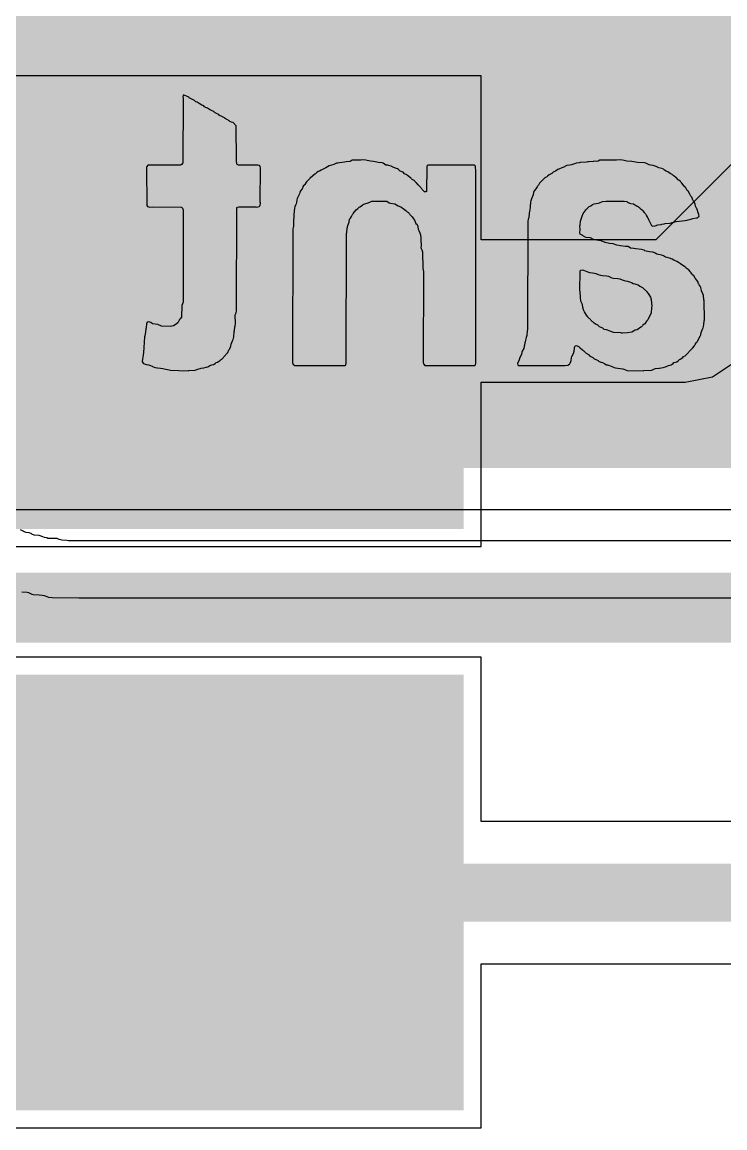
# Model space of a CAD drawing. Header units: inches. Extents: x -48 to 200, y -49 to 27.
# Drawn here: x 0.03 to 0.1508, y 0.8415 to 1.0317 of the extents above; entities that cross this region are included whole.
import ezdxf

# ---------------------------------------------------------------- set-up
doc = ezdxf.new("R2010")
doc.units = ezdxf.units.IN
doc.header["$MEASUREMENT"] = 0
for name, color, linetype in [('Bottom Layer', 5, 'Continuous'), ('Bottom Overlay', 54, 'Continuous'), ('Dimension', 6, 'Continuous'), ('Top Layer', 1, 'Continuous'), ('Top Paste', 8, 'Continuous'), ('Top Solder', 216, 'Continuous')]:
    doc.layers.add(name, color=color, linetype=linetype)

# ---------------------------------------------------------------- blocks, each defined once
blk = doc.blocks.new('ACDC56_41SURKWA_F01_20')
at = {"layer": 'Top Layer'}
for points in [[(0.44094, 0.01654), (0.30709, 0.01654), (0.30709, 0.08346), (0.44094, 0.08346)], [(0.44094, -0.08346), (0.30709, -0.08346), (0.30709, -0.01654), (0.44094, -0.01654)]]:
    blk.add_hatch(color=1, dxfattribs=at).paths.add_polyline_path(points)
at = {"layer": 'Top Paste'}
for points in [[(0.44094, 0.01654), (0.30709, 0.01654), (0.30709, 0.08346), (0.44094, 0.08346)], [(0.44094, -0.08346), (0.30709, -0.08346), (0.30709, -0.01654), (0.44094, -0.01654)]]:
    blk.add_hatch(color=8, dxfattribs=at).paths.add_polyline_path(points)
at = {"layer": 'Top Solder'}
for points in [[(0.44494, 0.01254), (0.30309, 0.01254), (0.30309, 0.08746), (0.44494, 0.08746)], [(0.44494, -0.08746), (0.30309, -0.08746), (0.30309, -0.01254), (0.44494, -0.01254)]]:
    blk.add_hatch(color=216, dxfattribs=at).paths.add_polyline_path(points)

msp = doc.modelspace()

# ---------------------------------------------------------------- hatches: boundary and pattern name
at = {"layer": 'Bottom Layer'}
msp.add_hatch(color=5, dxfattribs=at).paths.add_polyline_path([(-0.046, 0.955), (0.237, 0.955), (0.237, 1.042), (-0.046, 1.042)])

# ---------------------------------------------------------------- linework, layer by layer
msp.add_line((-0.046, 0.94786), (0.237, 0.94786), dxfattribs=at)
at = {"layer": 'Bottom Overlay'}
for p, q in [((0.05768, 1.01911), (0.0576, 1.01887)), ((0.0576, 1.01887), (0.05765, 1.01872)), ((0.05765, 1.01872), (0.0576, 1.00741)), ((0.05778, 1.01916), (0.05768, 1.01911)), ((0.05814, 1.019), (0.05778, 1.01916)), ((0.05861, 1.0188), (0.05814, 1.019)), ((0.05871, 1.01869), (0.05861, 1.0188)), ((0.05949, 1.01828), (0.05871, 1.01869)), ((0.05959, 1.01823), (0.05949, 1.01828)), ((0.05985, 1.01797), (0.05959, 1.01823)), ((0.06005, 1.01792), (0.05985, 1.01797)), ((0.06044, 1.01769), (0.06005, 1.01792)), ((0.06085, 1.01743), (0.06044, 1.01769)), ((0.06119, 1.0173), (0.06085, 1.01743)), ((0.06134, 1.01714), (0.06119, 1.0173)), ((0.06145, 1.01709), (0.06134, 1.01714)), ((0.06153, 1.01702), (0.06145, 1.01709)), ((0.06186, 1.01689), (0.06153, 1.01702)), ((0.06217, 1.01668), (0.06186, 1.01689)), ((0.06235, 1.01655), (0.06217, 1.01668)), ((0.06284, 1.01637), (0.06235, 1.01655)), ((0.06295, 1.01627), (0.06284, 1.01637)), ((0.06305, 1.01622), (0.06295, 1.01627)), ((0.06315, 1.01611), (0.06305, 1.01622)), ((0.06351, 1.01591), (0.06315, 1.01611)), ((0.06377, 1.0158), (0.06351, 1.01591)), ((0.06393, 1.01565), (0.06377, 1.0158)), ((0.06429, 1.01544), (0.06393, 1.01565)), ((0.06465, 1.01529), (0.06429, 1.01544)), ((0.06475, 1.01523), (0.06465, 1.01529)), ((0.06486, 1.01513), (0.06475, 1.01523)), ((0.06504, 1.015), (0.06486, 1.01513)), ((0.06537, 1.01487), (0.06504, 1.015)), ((0.06548, 1.01477), (0.06537, 1.01487)), ((0.06558, 1.01472), (0.06548, 1.01477)), ((0.06571, 1.01459), (0.06558, 1.01472)), ((0.06597, 1.01448), (0.06571, 1.01459)), ((0.06625, 1.01441), (0.06597, 1.01448)), ((0.06679, 1.01387), (0.06625, 1.01441)), ((0.06685, 1.00782), (0.06679, 1.01387)), ((0.08673, 1.00793), (0.08639, 1.00774)), ((0.08694, 1.00798), (0.08673, 1.00793)), ((0.0882, 1.00795), (0.08694, 1.00798)), ((0.08856, 1.008), (0.0882, 1.00795)), ((0.08908, 1.00795), (0.08856, 1.008)), ((0.08929, 1.0079), (0.08908, 1.00795)), ((0.08957, 1.00782), (0.08929, 1.0079)), ((0.12934, 1.00793), (0.12901, 1.0078)), ((0.1296, 1.00798), (0.12934, 1.00793)), ((0.13221, 1.00795), (0.1296, 1.00798)), ((0.13272, 1.008), (0.13221, 1.00795)), ((0.13324, 1.00795), (0.13272, 1.008)), ((0.13352, 1.00787), (0.13324, 1.00795)), ((0.13373, 1.00782), (0.13352, 1.00787)), ((0.0514, 1.00689), (0.05135, 1.00669)), ((0.05135, 1.00669), (0.0514, 1.00013)), ((0.05158, 1.00707), (0.0514, 1.00689)), ((0.05675, 1.00712), (0.05158, 1.00707)), ((0.0569, 1.00707), (0.05675, 1.00712)), ((0.05721, 1.00712), (0.0569, 1.00707)), ((0.05737, 1.00718), (0.05721, 1.00712)), ((0.05747, 1.00723), (0.05737, 1.00718)), ((0.0575, 1.00731), (0.05747, 1.00723)), ((0.0576, 1.00741), (0.0575, 1.00731)), ((0.0669, 1.00731), (0.06685, 1.00782)), ((0.06697, 1.00723), (0.0669, 1.00731)), ((0.06716, 1.0071), (0.06697, 1.00723)), ((0.07049, 1.00712), (0.06716, 1.0071)), ((0.07077, 1.00705), (0.07049, 1.00712)), ((0.0709, 1.00687), (0.07077, 1.00705)), ((0.07095, 1.00666), (0.0709, 1.00687)), ((0.07093, 1.0008), (0.07095, 1.00666)), ((0.08087, 1.00599), (0.08058, 1.00576)), ((0.08113, 1.00609), (0.08087, 1.00599)), ((0.08141, 1.00622), (0.08113, 1.00609)), ((0.08172, 1.00643), (0.08141, 1.00622)), ((0.08221, 1.00661), (0.08172, 1.00643)), ((0.08278, 1.00697), (0.08221, 1.00661)), ((0.08319, 1.00707), (0.08278, 1.00697)), ((0.08355, 1.00718), (0.08319, 1.00707)), ((0.08379, 1.00731), (0.08355, 1.00718)), ((0.08404, 1.00741), (0.08379, 1.00731)), ((0.08425, 1.00746), (0.08404, 1.00741)), ((0.08456, 1.00751), (0.08425, 1.00746)), ((0.08541, 1.00759), (0.08456, 1.00751)), ((0.08567, 1.00769), (0.08541, 1.00759)), ((0.08639, 1.00774), (0.08567, 1.00769)), ((0.08988, 1.00777), (0.08957, 1.00782)), ((0.0904, 1.00772), (0.08988, 1.00777)), ((0.09066, 1.00767), (0.0904, 1.00772)), ((0.09099, 1.00759), (0.09066, 1.00767)), ((0.0912, 1.00754), (0.09099, 1.00759)), ((0.09187, 1.00749), (0.0912, 1.00754)), ((0.09208, 1.00743), (0.09187, 1.00749)), ((0.09254, 1.00712), (0.09208, 1.00743)), ((0.09285, 1.00707), (0.09254, 1.00712)), ((0.09306, 1.00702), (0.09285, 1.00707)), ((0.09342, 1.00692), (0.09306, 1.00702)), ((0.09378, 1.00676), (0.09342, 1.00692)), ((0.09386, 1.00669), (0.09378, 1.00676)), ((0.09435, 1.0065), (0.09386, 1.00669)), ((0.09455, 1.00645), (0.09435, 1.0065)), ((0.09468, 1.00632), (0.09455, 1.00645)), ((0.09497, 1.00609), (0.09468, 1.00632)), ((0.09548, 1.00589), (0.09497, 1.00609)), ((0.09954, 1.00674), (0.09949, 1.00255)), ((0.09959, 1.00694), (0.09954, 1.00674)), ((0.09972, 1.00707), (0.09959, 1.00694)), ((0.10778, 1.00712), (0.09972, 1.00707)), ((0.10796, 1.00694), (0.10778, 1.00712)), ((0.10801, 1.00601), (0.10796, 1.00694)), ((0.10801, 1.00596), (0.10801, 1.00601)), ((0.10801, 0.97306), (0.10801, 1.00596)), ((0.12139, 1.00596), (0.12131, 1.00589)), ((0.12172, 1.00609), (0.12139, 1.00596)), ((0.12208, 1.00635), (0.12172, 1.00609)), ((0.12226, 1.00643), (0.12208, 1.00635)), ((0.12276, 1.00661), (0.12226, 1.00643)), ((0.12312, 1.00676), (0.12276, 1.00661)), ((0.12322, 1.00681), (0.12312, 1.00676)), ((0.1233, 1.00689), (0.12322, 1.00681)), ((0.12363, 1.00702), (0.1233, 1.00689)), ((0.12415, 1.00707), (0.12363, 1.00702)), ((0.12443, 1.00715), (0.12415, 1.00707)), ((0.12477, 1.00728), (0.12443, 1.00715)), ((0.12498, 1.00733), (0.12477, 1.00728)), ((0.12523, 1.00743), (0.12498, 1.00733)), ((0.12575, 1.00749), (0.12523, 1.00743)), ((0.12591, 1.00754), (0.12575, 1.00749)), ((0.12704, 1.00759), (0.12591, 1.00754)), ((0.12725, 1.00764), (0.12704, 1.00759)), ((0.1274, 1.00769), (0.12725, 1.00764)), ((0.12818, 1.00774), (0.1274, 1.00769)), ((0.12833, 1.0078), (0.12818, 1.00774)), ((0.1288, 1.00774), (0.12833, 1.0078)), ((0.12901, 1.0078), (0.1288, 1.00774)), ((0.13399, 1.00777), (0.13373, 1.00782)), ((0.13482, 1.00772), (0.13399, 1.00777)), ((0.1358, 1.00756), (0.13482, 1.00772)), ((0.13701, 1.00749), (0.1358, 1.00756)), ((0.13722, 1.00743), (0.13701, 1.00749)), ((0.13755, 1.00725), (0.13722, 1.00743)), ((0.13781, 1.00715), (0.13755, 1.00725)), ((0.13807, 1.0071), (0.13781, 1.00715)), ((0.13851, 1.00702), (0.13807, 1.0071)), ((0.13903, 1.00687), (0.13851, 1.00702)), ((0.13946, 1.00663), (0.13903, 1.00687)), ((0.14001, 1.0065), (0.13946, 1.00663)), ((0.14026, 1.0064), (0.14001, 1.0065)), ((0.14042, 1.00625), (0.14026, 1.0064)), ((0.1407, 1.00607), (0.14042, 1.00625)), ((0.14104, 1.00594), (0.1407, 1.00607)), ((0.07888, 1.00421), (0.07867, 1.0039)), ((0.07893, 1.00431), (0.07888, 1.00421)), ((0.07901, 1.00434), (0.07893, 1.00431)), ((0.0794, 1.00472), (0.07901, 1.00434)), ((0.07945, 1.00483), (0.0794, 1.00472)), ((0.07952, 1.00485), (0.07945, 1.00483)), ((0.07994, 1.00527), (0.07952, 1.00485)), ((0.0803, 1.00552), (0.07994, 1.00527)), ((0.0804, 1.00558), (0.0803, 1.00552)), ((0.08058, 1.00576), (0.0804, 1.00558)), ((0.09574, 1.00563), (0.09548, 1.00589)), ((0.0961, 1.00542), (0.09574, 1.00563)), ((0.09621, 1.00537), (0.0961, 1.00542)), ((0.09623, 1.00529), (0.09621, 1.00537)), ((0.09678, 1.0049), (0.09623, 1.00529)), ((0.09688, 1.00485), (0.09678, 1.0049)), ((0.09691, 1.00477), (0.09688, 1.00485)), ((0.09703, 1.00465), (0.09691, 1.00477)), ((0.0974, 1.00444), (0.09703, 1.00465)), ((0.09758, 1.00426), (0.0974, 1.00444)), ((0.09763, 1.00415), (0.09758, 1.00426)), ((0.09771, 1.00408), (0.09763, 1.00415)), ((0.09781, 1.00403), (0.09771, 1.00408)), ((0.11986, 1.0049), (0.11896, 1.004)), ((0.12022, 1.00511), (0.11986, 1.0049)), ((0.1203, 1.00519), (0.12022, 1.00511)), ((0.12059, 1.00542), (0.1203, 1.00519)), ((0.12095, 1.00563), (0.12059, 1.00542)), ((0.12105, 1.00568), (0.12095, 1.00563)), ((0.12121, 1.00583), (0.12105, 1.00568)), ((0.12131, 1.00589), (0.12121, 1.00583)), ((0.1414, 1.00568), (0.14104, 1.00594)), ((0.14176, 1.00547), (0.1414, 1.00568)), ((0.14187, 1.00537), (0.14176, 1.00547)), ((0.14197, 1.00532), (0.14187, 1.00537)), ((0.1421, 1.00519), (0.14197, 1.00532)), ((0.14238, 1.00496), (0.1421, 1.00519)), ((0.14249, 1.0049), (0.14238, 1.00496)), ((0.1428, 1.00459), (0.14249, 1.0049)), ((0.1429, 1.00454), (0.1428, 1.00459)), ((0.14318, 1.00426), (0.1429, 1.00454)), ((0.14323, 1.00415), (0.14318, 1.00426)), ((0.14342, 1.00397), (0.14323, 1.00415)), ((0.07769, 1.00219), (0.07743, 1.00173)), ((0.07774, 1.0024), (0.07769, 1.00219)), ((0.07785, 1.00266), (0.07774, 1.0024)), ((0.0781, 1.00302), (0.07785, 1.00266)), ((0.07816, 1.00312), (0.0781, 1.00302)), ((0.07831, 1.00348), (0.07816, 1.00312)), ((0.07862, 1.00379), (0.07831, 1.00348)), ((0.07867, 1.0039), (0.07862, 1.00379)), ((0.09809, 1.00374), (0.09781, 1.00403)), ((0.09814, 1.00364), (0.09809, 1.00374)), ((0.09833, 1.00351), (0.09814, 1.00364)), ((0.09856, 1.00323), (0.09833, 1.00351)), ((0.09861, 1.00312), (0.09856, 1.00323)), ((0.09871, 1.00302), (0.09861, 1.00312)), ((0.09876, 1.00292), (0.09871, 1.00302)), ((0.09915, 1.00253), (0.09876, 1.00292)), ((0.09941, 1.00248), (0.09915, 1.00253)), ((0.09949, 1.00255), (0.09941, 1.00248)), ((0.11793, 1.0024), (0.11785, 1.00201)), ((0.11803, 1.00266), (0.11793, 1.0024)), ((0.11811, 1.00273), (0.11803, 1.00266)), ((0.11834, 1.00302), (0.11811, 1.00273)), ((0.11855, 1.00338), (0.11834, 1.00302)), ((0.1186, 1.00348), (0.11855, 1.00338)), ((0.11875, 1.00364), (0.1186, 1.00348)), ((0.11896, 1.004), (0.11875, 1.00364)), ((0.14383, 1.00346), (0.14342, 1.00397)), ((0.14393, 1.00341), (0.14383, 1.00346)), ((0.14411, 1.00317), (0.14393, 1.00341)), ((0.14416, 1.00307), (0.14411, 1.00317)), ((0.14434, 1.00273), (0.14416, 1.00307)), ((0.14453, 1.00261), (0.14434, 1.00273)), ((0.14473, 1.00224), (0.14453, 1.00261)), ((0.14489, 1.00188), (0.14473, 1.00224)), ((0.07098, 1.00064), (0.07093, 1.0008)), ((0.07093, 1.00018), (0.07098, 1.00064)), ((0.0771, 1.00046), (0.07699, 1.0002)), ((0.07715, 1.00067), (0.0771, 1.00046)), ((0.07723, 1.00116), (0.07715, 1.00067)), ((0.07728, 1.00137), (0.07723, 1.00116)), ((0.07743, 1.00173), (0.07728, 1.00137)), ((0.08851, 1.0002), (0.08862, 1.00031)), ((0.08862, 1.00031), (0.08872, 1.00036)), ((0.08872, 1.00036), (0.08908, 1.00051)), ((0.08908, 1.00051), (0.08929, 1.00057)), ((0.08929, 1.00057), (0.08978, 1.00075)), ((0.08978, 1.00075), (0.09011, 1.00088)), ((0.09011, 1.00088), (0.09047, 1.00093)), ((0.09047, 1.00093), (0.0927, 1.00088)), ((0.0927, 1.00088), (0.09311, 1.00062)), ((0.09311, 1.00062), (0.09332, 1.00057)), ((0.09332, 1.00057), (0.09404, 1.00046)), ((0.09404, 1.00046), (0.09461, 1.0001)), ((0.11741, 1.00075), (0.11736, 0.99997)), ((0.11746, 1.00095), (0.11741, 1.00075)), ((0.11759, 1.00129), (0.11746, 1.00095)), ((0.11785, 1.00201), (0.11759, 1.00129)), ((0.12777, 1.0001), (0.12805, 1.00033)), ((0.12805, 1.00033), (0.12833, 1.00046)), ((0.12833, 1.00046), (0.12903, 1.00054)), ((0.12903, 1.00054), (0.12924, 1.00059)), ((0.12924, 1.00059), (0.12978, 1.00082)), ((0.12978, 1.00082), (0.13043, 1.0009)), ((0.13043, 1.0009), (0.13334, 1.00093)), ((0.13334, 1.00093), (0.1335, 1.00088)), ((0.1335, 1.00088), (0.13396, 1.00082)), ((0.13396, 1.00082), (0.13407, 1.00072)), ((0.13407, 1.00072), (0.13443, 1.00057)), ((0.13443, 1.00057), (0.13463, 1.00051)), ((0.13463, 1.00051), (0.1351, 1.00046)), ((0.1351, 1.00046), (0.13562, 1.0001)), ((0.14499, 1.00178), (0.14489, 1.00188)), ((0.14512, 1.0016), (0.14499, 1.00178)), ((0.14525, 1.00126), (0.14512, 1.0016)), ((0.1454, 1.0009), (0.14525, 1.00126)), ((0.14546, 1.0008), (0.1454, 1.0009)), ((0.14558, 1.00067), (0.14546, 1.0008)), ((0.14569, 1.00041), (0.14558, 1.00067)), ((0.14577, 1.00007), (0.14569, 1.00041)), ((0.0514, 1.00013), (0.05153, 1)), ((0.05153, 1), (0.05194, 0.99989)), ((0.05194, 0.99989), (0.05246, 0.99995)), ((0.05246, 0.99995), (0.05737, 0.99989)), ((0.05737, 0.99989), (0.05755, 0.99971)), ((0.05755, 0.99971), (0.05765, 0.99935)), ((0.05765, 0.99935), (0.05768, 0.98352)), ((0.06685, 0.98205), (0.0669, 0.99971)), ((0.0669, 0.99971), (0.06703, 0.99989)), ((0.06703, 0.99989), (0.06723, 0.99995)), ((0.06723, 0.99995), (0.06777, 0.99992)), ((0.06777, 0.99992), (0.07018, 0.99995)), ((0.07018, 0.99995), (0.07033, 0.99989)), ((0.07033, 0.99989), (0.07072, 0.99997)), ((0.07072, 0.99997), (0.07093, 1.00018)), ((0.07671, 0.99853), (0.07666, 0.99723)), ((0.07676, 0.9992), (0.07671, 0.99853)), ((0.07681, 0.99971), (0.07676, 0.9992)), ((0.07687, 0.99992), (0.07681, 0.99971)), ((0.07699, 1.0002), (0.07687, 0.99992)), ((0.08663, 0.99827), (0.08676, 0.9986)), ((0.08676, 0.9986), (0.08683, 0.99868)), ((0.08683, 0.99868), (0.08689, 0.99878)), ((0.08689, 0.99878), (0.08714, 0.99904)), ((0.08714, 0.99904), (0.08719, 0.99914)), ((0.08719, 0.99914), (0.08743, 0.99943)), ((0.08743, 0.99943), (0.08771, 0.99966)), ((0.08771, 0.99966), (0.08794, 0.99989)), ((0.08794, 0.99989), (0.08805, 0.99995)), ((0.08805, 0.99995), (0.08851, 1.0002)), ((0.09461, 1.0001), (0.0951, 0.99992)), ((0.0951, 0.99992), (0.09517, 0.99984)), ((0.09517, 0.99984), (0.09528, 0.99979)), ((0.09528, 0.99979), (0.09538, 0.99969)), ((0.09538, 0.99969), (0.09548, 0.99964)), ((0.09548, 0.99964), (0.09598, 0.9993)), ((0.09598, 0.9993), (0.09621, 0.99907)), ((0.09621, 0.99907), (0.09631, 0.99902)), ((0.09631, 0.99902), (0.09644, 0.99894)), ((0.09644, 0.99894), (0.09649, 0.99884)), ((0.09649, 0.99884), (0.0966, 0.99873)), ((0.0966, 0.99873), (0.09665, 0.99863)), ((0.09665, 0.99863), (0.09706, 0.99822)), ((0.11715, 0.99889), (0.1171, 0.99806)), ((0.11725, 0.99914), (0.11715, 0.99889)), ((0.11731, 0.99982), (0.11725, 0.99914)), ((0.11736, 0.99997), (0.11731, 0.99982)), ((0.12629, 0.99832), (0.12647, 0.99881)), ((0.12647, 0.99881), (0.1266, 0.99899)), ((0.1266, 0.99899), (0.12671, 0.99909)), ((0.12671, 0.99909), (0.12691, 0.99945)), ((0.12691, 0.99945), (0.12709, 0.99958)), ((0.12709, 0.99958), (0.12751, 1)), ((0.12751, 1), (0.12777, 1.0001)), ((0.13562, 1.0001), (0.13582, 1.00005)), ((0.13582, 1.00005), (0.13616, 0.99982)), ((0.13616, 0.99982), (0.13621, 0.99971)), ((0.13621, 0.99971), (0.13634, 0.99958)), ((0.13634, 0.99958), (0.13644, 0.99953)), ((0.13644, 0.99953), (0.13667, 0.99935)), ((0.13667, 0.99935), (0.13673, 0.99925)), ((0.13673, 0.99925), (0.13696, 0.99896)), ((0.13696, 0.99896), (0.13719, 0.99873)), ((0.13719, 0.99873), (0.13732, 0.9984)), ((0.13732, 0.9984), (0.13753, 0.99809)), ((0.14592, 0.99971), (0.14577, 1.00007)), ((0.146, 0.99964), (0.14592, 0.99971)), ((0.14613, 0.9993), (0.146, 0.99964)), ((0.14623, 0.99889), (0.14613, 0.9993)), ((0.14633, 0.99863), (0.14623, 0.99889)), ((0.14638, 0.99827), (0.14633, 0.99863)), ((0.07661, 0.99651), (0.07656, 0.99636)), ((0.07666, 0.99723), (0.07661, 0.99651)), ((0.0859, 0.99641), (0.08596, 0.99672)), ((0.08596, 0.99672), (0.08621, 0.99729)), ((0.08621, 0.99729), (0.08629, 0.99778)), ((0.08629, 0.99778), (0.08642, 0.99796)), ((0.08642, 0.99796), (0.08663, 0.99827)), ((0.09706, 0.99822), (0.09727, 0.99785)), ((0.09727, 0.99785), (0.09747, 0.99765)), ((0.09747, 0.99765), (0.09768, 0.99708)), ((0.09768, 0.99708), (0.09789, 0.99687)), ((0.09789, 0.99687), (0.09794, 0.99677)), ((0.09794, 0.99677), (0.09804, 0.99651)), ((0.09804, 0.99651), (0.09809, 0.9961)), ((0.11694, 0.99744), (0.11689, 0.97874)), ((0.117, 0.9978), (0.11694, 0.99744)), ((0.1171, 0.99806), (0.117, 0.9978)), ((0.12588, 0.99661), (0.12593, 0.99677)), ((0.12591, 0.99602), (0.12588, 0.99661)), ((0.12593, 0.99677), (0.12598, 0.99749)), ((0.12598, 0.99749), (0.12604, 0.99765)), ((0.12604, 0.99765), (0.12629, 0.99832)), ((0.13753, 0.99809), (0.1376, 0.99801)), ((0.1376, 0.99801), (0.13771, 0.99775)), ((0.13771, 0.99775), (0.13784, 0.99741)), ((0.13784, 0.99741), (0.1382, 0.99669)), ((0.1382, 0.99669), (0.1383, 0.99664)), ((0.1383, 0.99664), (0.13846, 0.99659)), ((0.13846, 0.99659), (0.13882, 0.99664)), ((0.13882, 0.99664), (0.13928, 0.99685)), ((0.13928, 0.99685), (0.13985, 0.9969)), ((0.13985, 0.9969), (0.14001, 0.99695)), ((0.14001, 0.99695), (0.14037, 0.997)), ((0.14037, 0.997), (0.14057, 0.99705)), ((0.14057, 0.99705), (0.1414, 0.9971)), ((0.1414, 0.9971), (0.14156, 0.99716)), ((0.14156, 0.99716), (0.14176, 0.99721)), ((0.14176, 0.99721), (0.14202, 0.99731)), ((0.14202, 0.99731), (0.14243, 0.99741)), ((0.14243, 0.99741), (0.14398, 0.99757)), ((0.14398, 0.99757), (0.14432, 0.99765)), ((0.14432, 0.99765), (0.14453, 0.9977)), ((0.14453, 0.9977), (0.14496, 0.99783)), ((0.14496, 0.99783), (0.14533, 0.99793)), ((0.14533, 0.99793), (0.14592, 0.99801)), ((0.14592, 0.99801), (0.14613, 0.99806)), ((0.14613, 0.99806), (0.14631, 0.99819)), ((0.14631, 0.99819), (0.14638, 0.99827)), ((0.0765, 0.99615), (0.07648, 0.97309)), ((0.07656, 0.99636), (0.0765, 0.99615)), ((0.0857, 0.97306), (0.08575, 0.99537)), ((0.08575, 0.99537), (0.0858, 0.99553)), ((0.0858, 0.99553), (0.08585, 0.99625)), ((0.08585, 0.99625), (0.0859, 0.99641)), ((0.09809, 0.9961), (0.0982, 0.99584)), ((0.0982, 0.99584), (0.09835, 0.99548)), ((0.09835, 0.99548), (0.09845, 0.99512)), ((0.09845, 0.99512), (0.09851, 0.9946)), ((0.09851, 0.9946), (0.09856, 0.99439)), ((0.12588, 0.99548), (0.12591, 0.99602)), ((0.12596, 0.99525), (0.12588, 0.99548)), ((0.12642, 0.99499), (0.12596, 0.99525)), ((0.12653, 0.99488), (0.12642, 0.99499)), ((0.12663, 0.99483), (0.12653, 0.99488)), ((0.12671, 0.99475), (0.12663, 0.99483)), ((0.12699, 0.99468), (0.12671, 0.99475)), ((0.12771, 0.99457), (0.12699, 0.99468)), ((0.12836, 0.99424), (0.12771, 0.99457)), ((0.09856, 0.99439), (0.09858, 0.99318)), ((0.09858, 0.99318), (0.09856, 0.99295)), ((0.09856, 0.99295), (0.09861, 0.99279)), ((0.09861, 0.99279), (0.09869, 0.99251)), ((0.12952, 0.99406), (0.12836, 0.99424)), ((0.13022, 0.99377), (0.12952, 0.99406)), ((0.13097, 0.99364), (0.13022, 0.99377)), ((0.13164, 0.99359), (0.13097, 0.99364)), ((0.13223, 0.99331), (0.13164, 0.99359)), ((0.13285, 0.99321), (0.13223, 0.99331)), ((0.13371, 0.99313), (0.13285, 0.99321)), ((0.13422, 0.99308), (0.13371, 0.99313)), ((0.13461, 0.99284), (0.13422, 0.99308)), ((0.13518, 0.99274), (0.13461, 0.99284)), ((0.13549, 0.99269), (0.13518, 0.99274)), ((0.13649, 0.99261), (0.13549, 0.99269)), ((0.09869, 0.99251), (0.09882, 0.99217)), ((0.09882, 0.99217), (0.09887, 0.98928)), ((0.1367, 0.99256), (0.13649, 0.99261)), ((0.13696, 0.99246), (0.1367, 0.99256)), ((0.13704, 0.99238), (0.13696, 0.99246)), ((0.13729, 0.99228), (0.13704, 0.99238)), ((0.1376, 0.99222), (0.13729, 0.99228)), ((0.13786, 0.99217), (0.1376, 0.99222)), ((0.13843, 0.99212), (0.13786, 0.99217)), ((0.13877, 0.99204), (0.13843, 0.99212)), ((0.13884, 0.99197), (0.13877, 0.99204)), ((0.13915, 0.99176), (0.13884, 0.99197)), ((0.13936, 0.99171), (0.13915, 0.99176)), ((0.14001, 0.99163), (0.13936, 0.99171)), ((0.14029, 0.9915), (0.14001, 0.99163)), ((0.1406, 0.99129), (0.14029, 0.9915)), ((0.14088, 0.99122), (0.1406, 0.99129)), ((0.1413, 0.99111), (0.14088, 0.99122)), ((0.14176, 0.99091), (0.1413, 0.99111)), ((0.14205, 0.99073), (0.14176, 0.99091)), ((0.09887, 0.98928), (0.09892, 0.98913)), ((0.09892, 0.98913), (0.09897, 0.98876)), ((0.12588, 0.98551), (0.12593, 0.98892)), ((0.12593, 0.98892), (0.12606, 0.98905)), ((0.12606, 0.98905), (0.12629, 0.98907)), ((0.12629, 0.98907), (0.1265, 0.98902)), ((0.1265, 0.98902), (0.12707, 0.98882)), ((0.14254, 0.99055), (0.14205, 0.99073)), ((0.14285, 0.99034), (0.14254, 0.99055)), ((0.14321, 0.99013), (0.14285, 0.99034)), ((0.14393, 0.98962), (0.14321, 0.99013)), ((0.14403, 0.98956), (0.14393, 0.98962)), ((0.14411, 0.98949), (0.14403, 0.98956)), ((0.14416, 0.98938), (0.14411, 0.98949)), ((0.1445, 0.98915), (0.14416, 0.98938)), ((0.1446, 0.9891), (0.1445, 0.98915)), ((0.14484, 0.98882), (0.1446, 0.9891)), ((0.09897, 0.98876), (0.09895, 0.97314)), ((0.12707, 0.98882), (0.12735, 0.98869)), ((0.12735, 0.98869), (0.12756, 0.98863)), ((0.12756, 0.98863), (0.12808, 0.98858)), ((0.12808, 0.98858), (0.12841, 0.98851)), ((0.12841, 0.98851), (0.12862, 0.98845)), ((0.12862, 0.98845), (0.12906, 0.98827)), ((0.12906, 0.98827), (0.12942, 0.98817)), ((0.12942, 0.98817), (0.12978, 0.98812)), ((0.12978, 0.98812), (0.13048, 0.98804)), ((0.13048, 0.98804), (0.13079, 0.98799)), ((0.13079, 0.98799), (0.13105, 0.98789)), ((0.13105, 0.98789), (0.13112, 0.98781)), ((0.13112, 0.98781), (0.13138, 0.9877)), ((0.13138, 0.9877), (0.13159, 0.98765)), ((0.13159, 0.98765), (0.13244, 0.98758)), ((0.13244, 0.98758), (0.13275, 0.98752)), ((0.13275, 0.98752), (0.13316, 0.98737)), ((0.13316, 0.98737), (0.1335, 0.98724)), ((0.1335, 0.98724), (0.13371, 0.98719)), ((0.13371, 0.98719), (0.13407, 0.98714)), ((0.13407, 0.98714), (0.13427, 0.98708)), ((0.13427, 0.98708), (0.13476, 0.9869)), ((0.14489, 0.98871), (0.14484, 0.98882)), ((0.14496, 0.98863), (0.14489, 0.98871)), ((0.1452, 0.98835), (0.14496, 0.98863)), ((0.14525, 0.98825), (0.1452, 0.98835)), ((0.14546, 0.98804), (0.14525, 0.98825)), ((0.14571, 0.98768), (0.14546, 0.98804)), ((0.14577, 0.98758), (0.14571, 0.98768)), ((0.14595, 0.98739), (0.14577, 0.98758)), ((0.14615, 0.98708), (0.14595, 0.98739)), ((0.14631, 0.98667), (0.14615, 0.98708)), ((0.12593, 0.98535), (0.12588, 0.98551)), ((0.12598, 0.98437), (0.12593, 0.98535)), ((0.13476, 0.9869), (0.13505, 0.98677)), ((0.13505, 0.98677), (0.13531, 0.98667)), ((0.13531, 0.98667), (0.13551, 0.98662)), ((0.13551, 0.98662), (0.1359, 0.98654)), ((0.1359, 0.98654), (0.13621, 0.98628)), ((0.13621, 0.98628), (0.13665, 0.98605)), ((0.13665, 0.98605), (0.13701, 0.98569)), ((0.13701, 0.98569), (0.13711, 0.98564)), ((0.13711, 0.98564), (0.13729, 0.98546)), ((0.13729, 0.98546), (0.13735, 0.98535)), ((0.13735, 0.98535), (0.13766, 0.98504)), ((0.13766, 0.98504), (0.13802, 0.98437)), ((0.14633, 0.98665), (0.14631, 0.98667)), ((0.14638, 0.98649), (0.14633, 0.98665)), ((0.14657, 0.98631), (0.14638, 0.98649)), ((0.14667, 0.98605), (0.14657, 0.98631)), ((0.14672, 0.98585), (0.14667, 0.98605)), ((0.1468, 0.98551), (0.14672, 0.98585)), ((0.14706, 0.98494), (0.1468, 0.98551)), ((0.05768, 0.98352), (0.05744, 0.98298)), ((0.12604, 0.9837), (0.12598, 0.98437)), ((0.12632, 0.98311), (0.12604, 0.9837)), ((0.13802, 0.98437), (0.13817, 0.98401)), ((0.13817, 0.98401), (0.13822, 0.98334)), ((0.13822, 0.98334), (0.13828, 0.98282)), ((0.14716, 0.98468), (0.14706, 0.98494)), ((0.14721, 0.98391), (0.14716, 0.98468)), ((0.14726, 0.98375), (0.14721, 0.98391)), ((0.14731, 0.9805), (0.14726, 0.98375)), ((0.05744, 0.98298), (0.05739, 0.98096)), ((0.06661, 0.98135), (0.06672, 0.98161)), ((0.06664, 0.97983), (0.06661, 0.98135)), ((0.06672, 0.98161), (0.06679, 0.98169)), ((0.06679, 0.98169), (0.06685, 0.98205)), ((0.1264, 0.98262), (0.12632, 0.98311)), ((0.1265, 0.9822), (0.1264, 0.98262)), ((0.12668, 0.98187), (0.1265, 0.9822)), ((0.12704, 0.9813), (0.12668, 0.98187)), ((0.12727, 0.98102), (0.12704, 0.9813)), ((0.13817, 0.98169), (0.13755, 0.9805)), ((0.13822, 0.98262), (0.13817, 0.98169)), ((0.13828, 0.98282), (0.13822, 0.98262)), ((0.05135, 0.97983), (0.0513, 0.97911)), ((0.05145, 0.98009), (0.05135, 0.97983)), ((0.05174, 0.98016), (0.05145, 0.98009)), ((0.0521, 0.98001), (0.05174, 0.98016)), ((0.05238, 0.97983), (0.0521, 0.98001)), ((0.05329, 0.9797), (0.05238, 0.97983)), ((0.05396, 0.97939), (0.05329, 0.9797)), ((0.05551, 0.97934), (0.05396, 0.97939)), ((0.05571, 0.97939), (0.05551, 0.97934)), ((0.05597, 0.97949), (0.05571, 0.97939)), ((0.05644, 0.97975), (0.05597, 0.97949)), ((0.05654, 0.9798), (0.05644, 0.97975)), ((0.05672, 0.97998), (0.05654, 0.9798)), ((0.05703, 0.98055), (0.05672, 0.97998)), ((0.05716, 0.98068), (0.05703, 0.98055)), ((0.05739, 0.98096), (0.05716, 0.98068)), ((0.06654, 0.97931), (0.06659, 0.97947)), ((0.06659, 0.97947), (0.06664, 0.97983)), ((0.12733, 0.98091), (0.12727, 0.98102)), ((0.12751, 0.98073), (0.12733, 0.98091)), ((0.12761, 0.98068), (0.12751, 0.98073)), ((0.12774, 0.98055), (0.12761, 0.98068)), ((0.12779, 0.98045), (0.12774, 0.98055)), ((0.12802, 0.98022), (0.12779, 0.98045)), ((0.12813, 0.98016), (0.12802, 0.98022)), ((0.12836, 0.97993), (0.12813, 0.98016)), ((0.12867, 0.97972), (0.12836, 0.97993)), ((0.1287, 0.9797), (0.12867, 0.97972)), ((0.12885, 0.97965), (0.1287, 0.9797)), ((0.12895, 0.9796), (0.12885, 0.97965)), ((0.12911, 0.97944), (0.12895, 0.9796)), ((0.12929, 0.97931), (0.12911, 0.97944)), ((0.13667, 0.97947), (0.13649, 0.97929)), ((0.13673, 0.97957), (0.13667, 0.97947)), ((0.13696, 0.97975), (0.13673, 0.97957)), ((0.13706, 0.9798), (0.13696, 0.97975)), ((0.13735, 0.98024), (0.13706, 0.9798)), ((0.1374, 0.98034), (0.13735, 0.98024)), ((0.13755, 0.9805), (0.1374, 0.98034)), ((0.14708, 0.97913), (0.14716, 0.97936)), ((0.14716, 0.97936), (0.14721, 0.97972)), ((0.14721, 0.97972), (0.14726, 0.98034)), ((0.14726, 0.98034), (0.14731, 0.9805)), ((0.05099, 0.97756), (0.05091, 0.97572)), ((0.05104, 0.97776), (0.05099, 0.97756)), ((0.05112, 0.97805), (0.05104, 0.97776)), ((0.0512, 0.97843), (0.05112, 0.97805)), ((0.05125, 0.97895), (0.0512, 0.97843)), ((0.0513, 0.97911), (0.05125, 0.97895)), ((0.06633, 0.97735), (0.06638, 0.97756)), ((0.06638, 0.97756), (0.06643, 0.97849)), ((0.06643, 0.97849), (0.06648, 0.97864)), ((0.06648, 0.97864), (0.06654, 0.97931)), ((0.11664, 0.97745), (0.11656, 0.97701)), ((0.11679, 0.97781), (0.11664, 0.97745)), ((0.11684, 0.97859), (0.11679, 0.97781)), ((0.11689, 0.97874), (0.11684, 0.97859)), ((0.12981, 0.97905), (0.12929, 0.97931)), ((0.13009, 0.97882), (0.12981, 0.97905)), ((0.13045, 0.97877), (0.13009, 0.97882)), ((0.13066, 0.97872), (0.13045, 0.97877)), ((0.1312, 0.97849), (0.13066, 0.97872)), ((0.13154, 0.97836), (0.1312, 0.97849)), ((0.13169, 0.9783), (0.13154, 0.97836)), ((0.13293, 0.97825), (0.13169, 0.9783)), ((0.13309, 0.9782), (0.13293, 0.97825)), ((0.13321, 0.97823), (0.13309, 0.9782)), ((0.13409, 0.97828), (0.13321, 0.97823)), ((0.13484, 0.97836), (0.13409, 0.97828)), ((0.13541, 0.97872), (0.13484, 0.97836)), ((0.13572, 0.97877), (0.13541, 0.97872)), ((0.13639, 0.97923), (0.13572, 0.97877)), ((0.13649, 0.97929), (0.13639, 0.97923)), ((0.14633, 0.9773), (0.14659, 0.97766)), ((0.14659, 0.97766), (0.14669, 0.97792)), ((0.14669, 0.97792), (0.14677, 0.9783)), ((0.14677, 0.9783), (0.14698, 0.97887)), ((0.14698, 0.97887), (0.14708, 0.97913)), ((0.05091, 0.97572), (0.05086, 0.9749)), ((0.06566, 0.97549), (0.06571, 0.97559)), ((0.06571, 0.97559), (0.06586, 0.97595)), ((0.06586, 0.97595), (0.06594, 0.97629)), ((0.06594, 0.97629), (0.06615, 0.97686)), ((0.06615, 0.97686), (0.06625, 0.97712)), ((0.06625, 0.97712), (0.06633, 0.97735)), ((0.11627, 0.97559), (0.11596, 0.97513)), ((0.11633, 0.97595), (0.11627, 0.97559)), ((0.11638, 0.97616), (0.11633, 0.97595)), ((0.11643, 0.97652), (0.11638, 0.97616)), ((0.11648, 0.97673), (0.11643, 0.97652)), ((0.11656, 0.97701), (0.11648, 0.97673)), ((0.1249, 0.97513), (0.12495, 0.97564)), ((0.12495, 0.97564), (0.12503, 0.97593)), ((0.12503, 0.97593), (0.12513, 0.97603)), ((0.12513, 0.97603), (0.12529, 0.97608)), ((0.12529, 0.97608), (0.12575, 0.97583)), ((0.12575, 0.97583), (0.12585, 0.97572)), ((0.12585, 0.97572), (0.12596, 0.97567)), ((0.12596, 0.97567), (0.12632, 0.97531)), ((0.14398, 0.97433), (0.1452, 0.97554)), ((0.1452, 0.97554), (0.14525, 0.97564)), ((0.14525, 0.97564), (0.14561, 0.97601)), ((0.14561, 0.97601), (0.14571, 0.97626)), ((0.14571, 0.97626), (0.14587, 0.97652)), ((0.14587, 0.97652), (0.14613, 0.97678)), ((0.14613, 0.97678), (0.14633, 0.9773)), ((0.05065, 0.97381), (0.05063, 0.97327)), ((0.0507, 0.97402), (0.05065, 0.97381)), ((0.05076, 0.97448), (0.0507, 0.97402)), ((0.05086, 0.9749), (0.05076, 0.97448)), ((0.064, 0.97353), (0.06406, 0.97363)), ((0.06406, 0.97363), (0.06424, 0.97376)), ((0.06424, 0.97376), (0.06429, 0.97376)), ((0.06429, 0.97376), (0.06493, 0.9744)), ((0.06493, 0.9744), (0.06499, 0.97451)), ((0.06499, 0.97451), (0.06535, 0.97487)), ((0.06535, 0.97487), (0.06553, 0.97536)), ((0.06553, 0.97536), (0.06566, 0.97549)), ((0.11545, 0.97363), (0.11514, 0.97296)), ((0.11555, 0.97399), (0.11545, 0.97363)), ((0.11586, 0.97451), (0.11555, 0.97399)), ((0.11591, 0.97492), (0.11586, 0.97451)), ((0.11596, 0.97513), (0.11591, 0.97492)), ((0.12438, 0.97353), (0.12446, 0.97397)), ((0.12446, 0.97397), (0.12451, 0.97417)), ((0.12451, 0.97417), (0.1248, 0.97471)), ((0.1248, 0.97471), (0.1249, 0.97513)), ((0.12632, 0.97531), (0.12642, 0.97526)), ((0.12642, 0.97526), (0.12653, 0.97515)), ((0.12653, 0.97515), (0.12663, 0.9751)), ((0.12663, 0.9751), (0.12676, 0.97497)), ((0.12676, 0.97497), (0.12678, 0.9749)), ((0.12678, 0.9749), (0.12689, 0.97484)), ((0.12689, 0.97484), (0.12699, 0.97474)), ((0.12699, 0.97474), (0.12735, 0.97453)), ((0.12735, 0.97453), (0.12756, 0.97433)), ((0.12756, 0.97433), (0.12813, 0.97402)), ((0.12813, 0.97402), (0.12833, 0.97381)), ((0.12833, 0.97381), (0.12854, 0.97376)), ((0.12854, 0.97376), (0.12901, 0.9735)), ((0.14287, 0.97353), (0.143, 0.97366)), ((0.143, 0.97366), (0.14311, 0.97371)), ((0.14311, 0.97371), (0.1436, 0.97404)), ((0.1436, 0.97404), (0.14373, 0.97417)), ((0.14373, 0.97417), (0.14398, 0.97433)), ((0.05063, 0.97327), (0.05086, 0.97298)), ((0.05086, 0.97298), (0.05112, 0.97288)), ((0.05112, 0.97288), (0.05132, 0.97283)), ((0.05132, 0.97283), (0.05169, 0.97273)), ((0.05169, 0.97273), (0.05207, 0.97265)), ((0.05207, 0.97265), (0.05233, 0.97255)), ((0.05233, 0.97255), (0.05241, 0.97247)), ((0.05241, 0.97247), (0.05267, 0.97236)), ((0.05267, 0.97236), (0.05287, 0.97231)), ((0.05287, 0.97231), (0.05324, 0.97226)), ((0.05324, 0.97226), (0.05375, 0.97221)), ((0.05375, 0.97221), (0.05419, 0.97213)), ((0.05419, 0.97213), (0.0544, 0.97208)), ((0.0544, 0.97208), (0.05468, 0.972)), ((0.05468, 0.972), (0.05528, 0.97187)), ((0.05528, 0.97187), (0.05548, 0.97182)), ((0.05548, 0.97182), (0.05693, 0.97177)), ((0.05693, 0.97177), (0.0585, 0.97174)), ((0.0585, 0.97174), (0.05866, 0.9718)), ((0.05866, 0.9718), (0.05974, 0.97185)), ((0.05974, 0.97185), (0.06, 0.97195)), ((0.06, 0.97195), (0.06021, 0.972)), ((0.06021, 0.972), (0.06057, 0.97211)), ((0.06057, 0.97211), (0.06078, 0.97216)), ((0.06078, 0.97216), (0.06122, 0.97224)), ((0.06122, 0.97224), (0.06163, 0.97234)), ((0.06163, 0.97234), (0.06189, 0.97244)), ((0.06189, 0.97244), (0.06222, 0.97262)), ((0.06222, 0.97262), (0.06258, 0.97273)), ((0.06258, 0.97273), (0.06287, 0.9728)), ((0.06287, 0.9728), (0.06318, 0.97301)), ((0.06318, 0.97301), (0.06331, 0.97314)), ((0.06331, 0.97314), (0.06357, 0.97324)), ((0.06357, 0.97324), (0.06393, 0.97345)), ((0.06393, 0.97345), (0.064, 0.97353)), ((0.07648, 0.97309), (0.07658, 0.97283)), ((0.07658, 0.97283), (0.07668, 0.97273)), ((0.07668, 0.97273), (0.07689, 0.97267)), ((0.07689, 0.97267), (0.08544, 0.97265)), ((0.08544, 0.97265), (0.08562, 0.97278)), ((0.08562, 0.97278), (0.0857, 0.97306)), ((0.09895, 0.97314), (0.099, 0.97293)), ((0.099, 0.97293), (0.0992, 0.97267)), ((0.0992, 0.97267), (0.09972, 0.97262)), ((0.09972, 0.97262), (0.09987, 0.97267)), ((0.09987, 0.97267), (0.10775, 0.97265)), ((0.10775, 0.97265), (0.10793, 0.97278)), ((0.10793, 0.97278), (0.10801, 0.97306)), ((0.11514, 0.97296), (0.11519, 0.97275)), ((0.11519, 0.97275), (0.11527, 0.97267)), ((0.11527, 0.97267), (0.11555, 0.97265)), ((0.11555, 0.97265), (0.12322, 0.97267)), ((0.12322, 0.97267), (0.12338, 0.97262)), ((0.12338, 0.97262), (0.12381, 0.9727)), ((0.12381, 0.9727), (0.1241, 0.97288)), ((0.1241, 0.97288), (0.12418, 0.97296)), ((0.12418, 0.97296), (0.12423, 0.97306)), ((0.12423, 0.97306), (0.12433, 0.97332)), ((0.12433, 0.97332), (0.12438, 0.97353)), ((0.12901, 0.9735), (0.12911, 0.9734)), ((0.12911, 0.9734), (0.12947, 0.97324)), ((0.12947, 0.97324), (0.12975, 0.97317)), ((0.12975, 0.97317), (0.13017, 0.97291)), ((0.13017, 0.97291), (0.13045, 0.97278)), ((0.13045, 0.97278), (0.13066, 0.97273)), ((0.13066, 0.97273), (0.13099, 0.97265)), ((0.13099, 0.97265), (0.13125, 0.97255)), ((0.13125, 0.97255), (0.13179, 0.97231)), ((0.13179, 0.97231), (0.132, 0.97226)), ((0.132, 0.97226), (0.1328, 0.97213)), ((0.1328, 0.97213), (0.13327, 0.97208)), ((0.13327, 0.97208), (0.13347, 0.97203)), ((0.13347, 0.97203), (0.13401, 0.9718)), ((0.13401, 0.9718), (0.13675, 0.97174)), ((0.13675, 0.97174), (0.13691, 0.9718)), ((0.13691, 0.9718), (0.13825, 0.97185)), ((0.13825, 0.97185), (0.13872, 0.97205)), ((0.13872, 0.97205), (0.13892, 0.97211)), ((0.13892, 0.97211), (0.13944, 0.97216)), ((0.13944, 0.97216), (0.13959, 0.97221)), ((0.13959, 0.97221), (0.14019, 0.97229)), ((0.14019, 0.97229), (0.1406, 0.97244)), ((0.1406, 0.97244), (0.14114, 0.97267)), ((0.14114, 0.97267), (0.14156, 0.97278)), ((0.14156, 0.97278), (0.14192, 0.97298)), ((0.14192, 0.97298), (0.14207, 0.97314)), ((0.14207, 0.97314), (0.14236, 0.97322)), ((0.14236, 0.97322), (0.14256, 0.97327)), ((0.14256, 0.97327), (0.14287, 0.97353)), ((0.03015, 0.94416), (0.02968, 0.94437)), ((0.03033, 0.94404), (0.03015, 0.94416)), ((0.03066, 0.94391), (0.03033, 0.94404)), ((0.03118, 0.94385), (0.03066, 0.94391)), ((0.03154, 0.94375), (0.03118, 0.94385)), ((0.03165, 0.94365), (0.03154, 0.94375)), ((0.03201, 0.94344), (0.03165, 0.94365)), ((0.03289, 0.94339), (0.03201, 0.94344)), ((0.03309, 0.94334), (0.03289, 0.94339)), ((0.03353, 0.94316), (0.03309, 0.94334)), ((0.03379, 0.94305), (0.03353, 0.94316)), ((0.03423, 0.94298), (0.03379, 0.94305)), ((0.03438, 0.94292), (0.03423, 0.94298)), ((0.03598, 0.94287), (0.03438, 0.94292)), ((0.03632, 0.94274), (0.03598, 0.94287)), ((0.03658, 0.94264), (0.03632, 0.94274)), ((0.03679, 0.94259), (0.03658, 0.94264)), ((0.03766, 0.94254), (0.03679, 0.94259)), ((0.03792, 0.94249), (0.03766, 0.94254)), ((0.40504, 0.94243), (0.03792, 0.94249)), ((0.02994, 0.93373), (0.03082, 0.93368)), ((0.03082, 0.93368), (0.03108, 0.93358)), ((0.03108, 0.93358), (0.03165, 0.93332)), ((0.03165, 0.93332), (0.03185, 0.93327)), ((0.03185, 0.93327), (0.03291, 0.93319)), ((0.03291, 0.93319), (0.03343, 0.93314)), ((0.03343, 0.93314), (0.03374, 0.93309)), ((0.03374, 0.93309), (0.03394, 0.93303)), ((0.03394, 0.93303), (0.03449, 0.9328)), ((0.03449, 0.9328), (0.03516, 0.93275)), ((0.03516, 0.93275), (0.0397, 0.9327)), ((0.0397, 0.9327), (0.41189, 0.93275))]:
    msp.add_line(p, q, dxfattribs=at)
at = {"layer": 'Dimension', "const_width": 0.012}
msp.add_lwpolyline([(-0.067, 0.931), (3.933, 0.931)], dxfattribs=at)
at = {"layer": 'Top Layer'}
for p, q in [((0.20946, 1.06476), (0.13893, 0.99424)), ((0.10891, 1.02246), (-0.03894, 1.02246)), ((0.10891, 0.99424), (0.10891, 1.02246)), ((0.13893, 0.99424), (0.10891, 0.99424)), ((0.14868, 0.9707), (0.15265, 0.97335)), ((0.144, 0.96976), (0.14868, 0.9707)), ((0.10891, 0.94154), (0.10891, 0.96976)), ((0.10891, 0.96976), (0.144, 0.96976)), ((-0.03894, 0.94154), (0.10891, 0.94154)), ((0.10891, 0.92246), (-0.03894, 0.92246)), ((0.10891, 0.89424), (0.10891, 0.92246)), ((0.47404, 0.89424), (0.10891, 0.89424)), ((0.10891, 0.84154), (0.10891, 0.86976)), ((0.10891, 0.86976), (0.46897, 0.86976)), ((-0.03894, 0.84154), (0.10891, 0.84154))]:
    msp.add_line(p, q, dxfattribs=at)
at = {"layer": 'Top Layer', "const_width": 0.01}
for points in [[(0.144, 0.982), (0.79862, 1.63662)], [(0.03498, 0.982), (0.144, 0.982)], [(0.03498, 0.882), (0.47404, 0.882)]]:
    msp.add_lwpolyline(points, dxfattribs=at)
at = {"layer": 'Top Layer', "const_width": 0.005}
for points in [[(0.03248, 0.982, 1), (0.03748, 0.982, 1)], [(0.1415, 0.982, 1), (0.1465, 0.982, 1)], [(0.1415, 0.982, 1), (0.1465, 0.982, 1)], [(0.03248, 0.882, 1), (0.03748, 0.882, 1)]]:
    msp.add_lwpolyline(points, format="xyb", close=True, dxfattribs=at)

# ---------------------------------------------------------------- block references
at = {"rotation": 180}
msp.add_blockref('ACDC56_41SURKWA_F01_20', (0.409, 0.932), dxfattribs=at)

doc.saveas('drawing.dxf')
